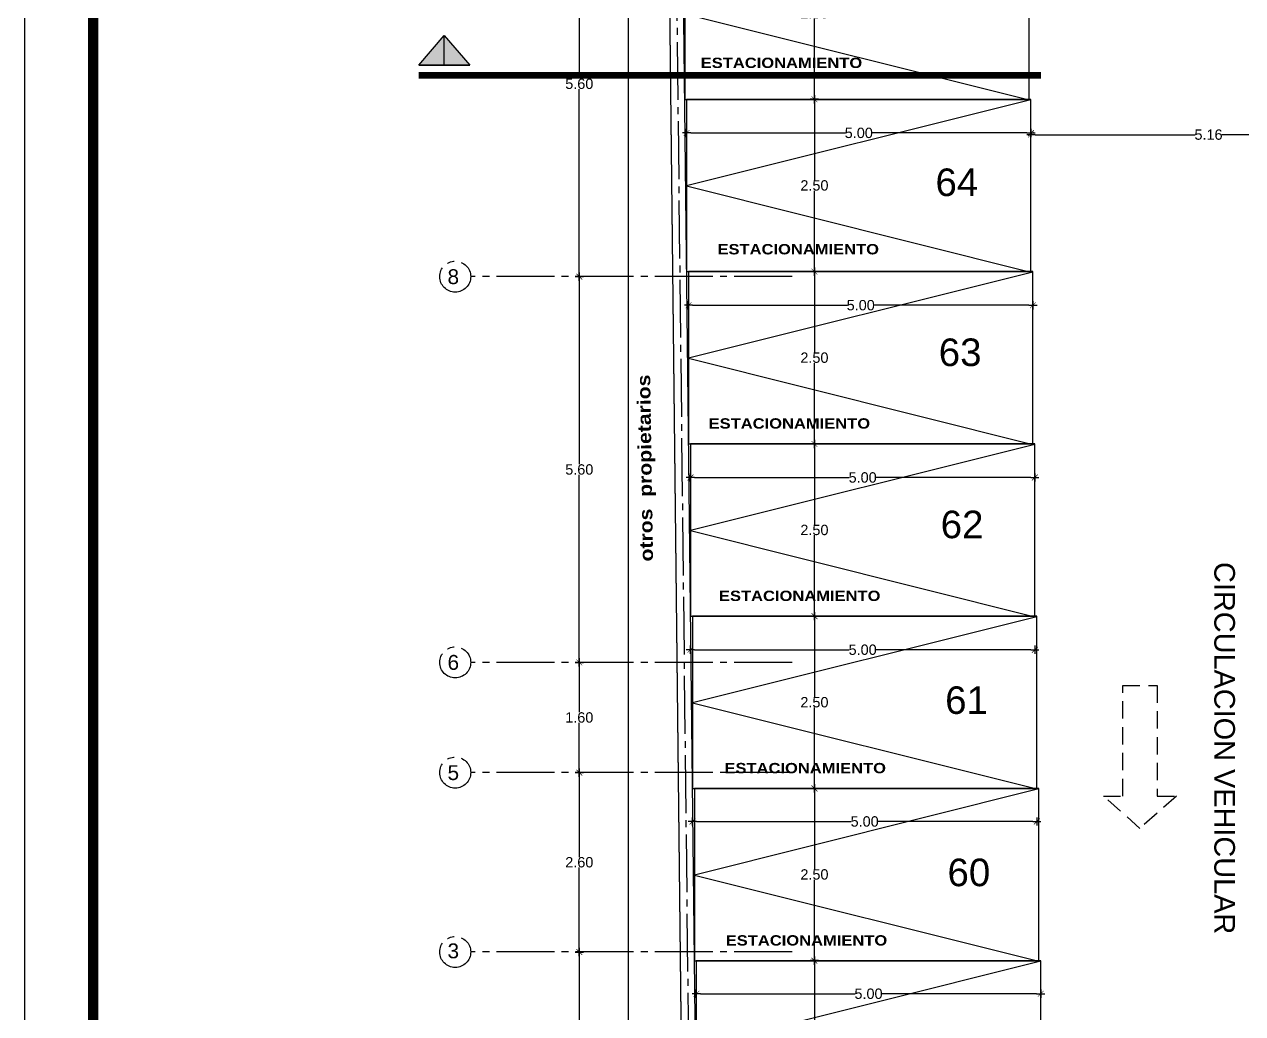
# Model space of a CAD drawing. Header units: millimetres. Extents: x 1217 to 2428, y 234 to 644.
# Drawn here: x 2338.46 to 2356.15, y 405.87 to 420.23 of the extents above; entities that cross this region are included whole.
import ezdxf

# ---------------------------------------------------------------- set-up
doc = ezdxf.new("R2010")
doc.units = ezdxf.units.MM
for name, pattern in [('ACAD_ISO04W100', [30, 24, -3, 0, -3]), ('DASHDOTX2', [0.84, 0.4, -0.2, 0.04, -0.2]), ('HIDDEN', [0.375, 0.25, -0.125])]:
    doc.linetypes.add(name, pattern=pattern)
doc.layers.get('0').update_dxf_attribs({"lineweight": 5})
for name, color, linetype in [('0.1', 251, 'Continuous'), ('COTAS', 252, 'Continuous'), ('COTAS INTERIORES', 3, 'Continuous'), ('Ejes', 8, 'Continuous'), ('MURO', 5, 'Continuous'), ('Pavimento', 8, 'Continuous'), ('Texto', 1, 'Continuous'), ('Textos', 2, 'Continuous')]:
    doc.layers.add(name, color=color, linetype=linetype)
doc.styles.add('DIM000', font='')
doc.styles.add('INTERARQ', font='arial.ttf')
doc.styles.get("Standard").update_dxf_attribs({"font": 'arial.ttf'})
doc.styles.get('DIM000').set_extended_font_data('Arial Black')
doc.dimstyles.new('ESCALA_1-50', dxfattribs={"dimtxt": 0.15, "dimasz": 0.06, "dimexe": 0.18, "dimexo": 0.0625, "dimgap": 0, "dimtad": 0, "dimtih": 1, "dimtoh": 1, "dimzin": 0, "dimdsep": 46, "dimtxsty": 'INTERARQ', "dimblk": 'DIMTICK', "dimcen": 0, "dimse1": 1, "dimse2": 1, "dimclrd": 256, "dimclre": 1, "dimclrt": 2, "dimadec": 0, "dimazin": 0, "dimtfac": 4.5, "dimtofl": 0, "dimtmove": 2, "dimatfit": 3, "dimldrblk": 'DIMTICK', "dimfxl": 1, "dimtolj": 1, "dimtzin": 0, "dimarcsym": 0})

# ---------------------------------------------------------------- blocks, each defined once
blk = doc.blocks.new('DIMTICK')
at = {"color": 1}
for p, q in [((-1, 0), (1, 0)), ((0, 1), (0, -1))]:
    blk.add_line(p, q, dxfattribs=at)
at = {"color": 3, "const_width": 0.141}
blk.add_lwpolyline([(0.71, 0.71), (-0.71, -0.71)], dxfattribs=at)
blk = doc.blocks.new('*D1082')
at = {"layer": 'COTAS INTERIORES', "lineweight": -2, "ltscale": 3, "transparency": 16777216}
for p, q in [((2353.135, 418.626), (2355.459, 418.626)), ((2358.173, 418.626), (2355.849, 418.626))]:
    blk.add_line(p, q, dxfattribs=at)
at = {"layer": 'Defpoints', "color": 0, "ltscale": 3, "transparency": 16777216}
for p in [(2353.075, 418.626, 0), (2358.233, 418.626, 0), (2358.233, 418.626)]:
    blk.add_point(p, dxfattribs=at)
at = {"layer": 'COTAS INTERIORES', "lineweight": -2, "ltscale": 3, "transparency": 16777216, "xscale": 0.06, "yscale": 0.06, "zscale": 0.06, "rotation": 180}
blk.add_blockref('DIMTICK', (2353.075, 418.626), dxfattribs=at)
at = {"layer": 'COTAS INTERIORES', "lineweight": -2, "ltscale": 3, "transparency": 16777216, "xscale": 0.06, "yscale": 0.06, "zscale": 0.06}
blk.add_blockref('DIMTICK', (2358.233, 418.626), dxfattribs=at)
at = {"layer": 'COTAS INTERIORES', "color": 2, "ltscale": 3, "transparency": 16777216, "insert": (2355.654, 418.626), "char_height": 0.15, "attachment_point": 5, "style": 'INTERARQ'}
blk.add_mtext('\\A1;5.16', dxfattribs=at)
blk = doc.blocks.new('*D1252')
at = {"layer": 'COTAS INTERIORES', "lineweight": -2, "ltscale": 3, "transparency": 16777216}
for p, q in [((2348.277, 406.159), (2350.522, 406.159)), ((2353.157, 406.159), (2350.911, 406.159))]:
    blk.add_line(p, q, dxfattribs=at)
at = {"layer": 'Defpoints', "color": 0, "ltscale": 3, "transparency": 16777216}
for p in [(2348.217, 406.639, 0), (2353.217, 406.639, 0), (2353.217, 406.159)]:
    blk.add_point(p, dxfattribs=at)
at = {"layer": 'COTAS INTERIORES', "lineweight": -2, "ltscale": 3, "transparency": 16777216, "xscale": 0.06, "yscale": 0.06, "zscale": 0.06, "rotation": 180}
blk.add_blockref('DIMTICK', (2348.217, 406.159), dxfattribs=at)
at = {"layer": 'COTAS INTERIORES', "lineweight": -2, "ltscale": 3, "transparency": 16777216, "xscale": 0.06, "yscale": 0.06, "zscale": 0.06}
blk.add_blockref('DIMTICK', (2353.217, 406.159), dxfattribs=at)
at = {"layer": 'COTAS INTERIORES', "color": 2, "ltscale": 3, "transparency": 16777216, "insert": (2350.717, 406.159), "char_height": 0.15, "attachment_point": 5, "style": 'INTERARQ'}
blk.add_mtext('\\A1;5.00', dxfattribs=at)
blk = doc.blocks.new('*D1101')
at = {"layer": 'COTAS INTERIORES', "lineweight": -2, "ltscale": 3, "transparency": 16777216}
for p, q in [((2349.932, 406.579), (2349.932, 405.464)), ((2349.932, 404.196), (2349.932, 405.311))]:
    blk.add_line(p, q, dxfattribs=at)
at = {"layer": 'Defpoints', "color": 0, "ltscale": 3, "transparency": 16777216}
for p in [(2349.448, 406.639, 0), (2349.448, 404.136, 0), (2349.932, 404.136)]:
    blk.add_point(p, dxfattribs=at)
at = {"layer": 'COTAS INTERIORES', "lineweight": -2, "ltscale": 3, "transparency": 16777216, "xscale": 0.06, "yscale": 0.06, "zscale": 0.06}
for p, rotation in [((2349.932, 406.639), 90), ((2349.932, 404.136), 270)]:
    blk.add_blockref('DIMTICK', p, dxfattribs=dict(at, rotation=rotation))
at = {"layer": 'COTAS INTERIORES', "color": 2, "ltscale": 3, "transparency": 16777216, "insert": (2349.932, 405.387), "char_height": 0.15, "attachment_point": 5, "style": 'INTERARQ'}
blk.add_mtext('\\A1;2.50', dxfattribs=at)
blk = doc.blocks.new('*D1102')
at = {"layer": 'COTAS INTERIORES', "lineweight": -2, "ltscale": 3, "transparency": 16777216}
for p, q in [((2349.932, 409.079), (2349.932, 407.967)), ((2349.932, 406.701), (2349.932, 407.813))]:
    blk.add_line(p, q, dxfattribs=at)
at = {"layer": 'Defpoints', "color": 0, "ltscale": 3, "transparency": 16777216}
for p in [(2349.42, 409.139), (2349.932, 409.139), (2349.448, 406.641, 0)]:
    blk.add_point(p, dxfattribs=at)
at = {"layer": 'COTAS INTERIORES', "lineweight": -2, "ltscale": 3, "transparency": 16777216, "xscale": 0.06, "yscale": 0.06, "zscale": 0.06}
for p, rotation in [((2349.932, 409.139), 90), ((2349.932, 406.641), 270)]:
    blk.add_blockref('DIMTICK', p, dxfattribs=dict(at, rotation=rotation))
at = {"layer": 'COTAS INTERIORES', "color": 2, "ltscale": 3, "transparency": 16777216, "insert": (2349.932, 407.89), "char_height": 0.15, "attachment_point": 5, "style": 'INTERARQ'}
blk.add_mtext('\\A1;2.50', dxfattribs=at)
blk = doc.blocks.new('*D1103')
at = {"layer": 'COTAS INTERIORES', "lineweight": -2, "ltscale": 3, "transparency": 16777216}
for p, q in [((2349.932, 411.579), (2349.932, 410.465)), ((2349.932, 409.199), (2349.932, 410.312))]:
    blk.add_line(p, q, dxfattribs=at)
at = {"layer": 'Defpoints', "color": 0, "ltscale": 3, "transparency": 16777216}
for p in [(2349.392, 411.639), (2349.932, 411.639), (2349.42, 409.139)]:
    blk.add_point(p, dxfattribs=at)
at = {"layer": 'COTAS INTERIORES', "lineweight": -2, "ltscale": 3, "transparency": 16777216, "xscale": 0.06, "yscale": 0.06, "zscale": 0.06}
for p, rotation in [((2349.932, 411.639), 90), ((2349.932, 409.139), 270)]:
    blk.add_blockref('DIMTICK', p, dxfattribs=dict(at, rotation=rotation))
at = {"layer": 'COTAS INTERIORES', "color": 2, "ltscale": 3, "transparency": 16777216, "insert": (2349.932, 410.389), "char_height": 0.15, "attachment_point": 5, "style": 'INTERARQ'}
blk.add_mtext('\\A1;2.50', dxfattribs=at)
blk = doc.blocks.new('*D1104')
at = {"layer": 'COTAS INTERIORES', "lineweight": -2, "ltscale": 3, "transparency": 16777216}
for p, q in [((2348.221, 408.659), (2350.466, 408.659)), ((2353.101, 408.659), (2350.855, 408.659))]:
    blk.add_line(p, q, dxfattribs=at)
at = {"layer": 'Defpoints', "color": 0, "ltscale": 3, "transparency": 16777216}
for p in [(2348.161, 409.139, 0), (2353.161, 409.139, 0), (2353.161, 408.659)]:
    blk.add_point(p, dxfattribs=at)
at = {"layer": 'COTAS INTERIORES', "lineweight": -2, "ltscale": 3, "transparency": 16777216, "xscale": 0.06, "yscale": 0.06, "zscale": 0.06, "rotation": 180}
blk.add_blockref('DIMTICK', (2348.161, 408.659), dxfattribs=at)
at = {"layer": 'COTAS INTERIORES', "lineweight": -2, "ltscale": 3, "transparency": 16777216, "xscale": 0.06, "yscale": 0.06, "zscale": 0.06}
blk.add_blockref('DIMTICK', (2353.161, 408.659), dxfattribs=at)
at = {"layer": 'COTAS INTERIORES', "color": 2, "ltscale": 3, "transparency": 16777216, "insert": (2350.661, 408.659), "char_height": 0.15, "attachment_point": 5, "style": 'INTERARQ'}
blk.add_mtext('\\A1;5.00', dxfattribs=at)
blk = doc.blocks.new('*D1105')
at = {"layer": 'COTAS INTERIORES', "lineweight": -2, "ltscale": 3, "transparency": 16777216}
for p, q in [((2348.192, 411.151), (2350.438, 411.151)), ((2353.072, 411.151), (2350.827, 411.151))]:
    blk.add_line(p, q, dxfattribs=at)
at = {"layer": 'Defpoints', "color": 0, "ltscale": 3, "transparency": 16777216}
for p in [(2348.132, 411.63, 0), (2353.132, 411.63, 0), (2353.132, 411.151)]:
    blk.add_point(p, dxfattribs=at)
at = {"layer": 'COTAS INTERIORES', "lineweight": -2, "ltscale": 3, "transparency": 16777216, "xscale": 0.06, "yscale": 0.06, "zscale": 0.06, "rotation": 180}
blk.add_blockref('DIMTICK', (2348.132, 411.151), dxfattribs=at)
at = {"layer": 'COTAS INTERIORES', "lineweight": -2, "ltscale": 3, "transparency": 16777216, "xscale": 0.06, "yscale": 0.06, "zscale": 0.06}
blk.add_blockref('DIMTICK', (2353.132, 411.151), dxfattribs=at)
at = {"layer": 'COTAS INTERIORES', "color": 2, "ltscale": 3, "transparency": 16777216, "insert": (2350.632, 411.151), "char_height": 0.15, "attachment_point": 5, "style": 'INTERARQ'}
blk.add_mtext('\\A1;5.00', dxfattribs=at)
blk = doc.blocks.new('*D1253')
at = {"layer": 'COTAS INTERIORES', "lineweight": -2, "ltscale": 3, "transparency": 16777216}
for p, q in [((2349.932, 414.079), (2349.932, 412.965)), ((2349.932, 411.699), (2349.932, 412.812))]:
    blk.add_line(p, q, dxfattribs=at)
at = {"layer": 'Defpoints', "color": 0, "ltscale": 3, "transparency": 16777216}
for p in [(2349.932, 414.139), (2350.604, 414.139), (2349.392, 411.639)]:
    blk.add_point(p, dxfattribs=at)
at = {"layer": 'COTAS INTERIORES', "lineweight": -2, "ltscale": 3, "transparency": 16777216, "xscale": 0.06, "yscale": 0.06, "zscale": 0.06}
for p, rotation in [((2349.932, 414.139), 90), ((2349.932, 411.639), 270)]:
    blk.add_blockref('DIMTICK', p, dxfattribs=dict(at, rotation=rotation))
at = {"layer": 'COTAS INTERIORES', "color": 2, "ltscale": 3, "transparency": 16777216, "insert": (2349.932, 412.889), "char_height": 0.15, "attachment_point": 5, "style": 'INTERARQ'}
blk.add_mtext('\\A1;2.50', dxfattribs=at)
blk = doc.blocks.new('*D1254')
at = {"layer": 'COTAS INTERIORES', "lineweight": -2, "ltscale": 3, "transparency": 16777216}
for p, q in [((2349.932, 416.579), (2349.932, 415.465)), ((2349.932, 414.199), (2349.932, 415.312))]:
    blk.add_line(p, q, dxfattribs=at)
at = {"layer": 'Defpoints', "color": 0, "ltscale": 3, "transparency": 16777216}
for p in [(2349.932, 416.639), (2351.173, 416.639, 0), (2350.604, 414.139)]:
    blk.add_point(p, dxfattribs=at)
at = {"layer": 'COTAS INTERIORES', "lineweight": -2, "ltscale": 3, "transparency": 16777216, "xscale": 0.06, "yscale": 0.06, "zscale": 0.06}
for p, rotation in [((2349.932, 416.639), 90), ((2349.932, 414.139), 270)]:
    blk.add_blockref('DIMTICK', p, dxfattribs=dict(at, rotation=rotation))
at = {"layer": 'COTAS INTERIORES', "color": 2, "ltscale": 3, "transparency": 16777216, "insert": (2349.932, 415.389), "char_height": 0.15, "attachment_point": 5, "style": 'INTERARQ'}
blk.add_mtext('\\A1;2.50', dxfattribs=at)
blk = doc.blocks.new('*D1255')
at = {"layer": 'COTAS INTERIORES', "lineweight": -2, "ltscale": 3, "transparency": 16777216}
for p, q in [((2349.932, 419.079), (2349.932, 417.965)), ((2349.932, 416.699), (2349.932, 417.812))]:
    blk.add_line(p, q, dxfattribs=at)
at = {"layer": 'Defpoints', "color": 0, "ltscale": 3, "transparency": 16777216}
for p in [(2349.932, 419.139), (2351.226, 419.139, 0), (2351.173, 416.639, 0)]:
    blk.add_point(p, dxfattribs=at)
at = {"layer": 'COTAS INTERIORES', "lineweight": -2, "ltscale": 3, "transparency": 16777216, "xscale": 0.06, "yscale": 0.06, "zscale": 0.06}
for p, rotation in [((2349.932, 419.139), 90), ((2349.932, 416.639), 270)]:
    blk.add_blockref('DIMTICK', p, dxfattribs=dict(at, rotation=rotation))
at = {"layer": 'COTAS INTERIORES', "color": 2, "ltscale": 3, "transparency": 16777216, "insert": (2349.932, 417.889), "char_height": 0.15, "attachment_point": 5, "style": 'INTERARQ'}
blk.add_mtext('\\A1;2.50', dxfattribs=at)
blk = doc.blocks.new('*D1256')
at = {"layer": 'COTAS INTERIORES', "lineweight": -2, "ltscale": 3, "transparency": 16777216}
for p, q in [((2349.932, 421.579), (2349.932, 420.465)), ((2349.932, 419.199), (2349.932, 420.312))]:
    blk.add_line(p, q, dxfattribs=at)
at = {"layer": 'Defpoints', "color": 0, "ltscale": 3, "transparency": 16777216}
for p in [(2349.932, 421.639), (2350.779, 421.639, 0), (2351.226, 419.139, 0)]:
    blk.add_point(p, dxfattribs=at)
at = {"layer": 'COTAS INTERIORES', "lineweight": -2, "ltscale": 3, "transparency": 16777216, "xscale": 0.06, "yscale": 0.06, "zscale": 0.06}
for p, rotation in [((2349.932, 421.639), 90), ((2349.932, 419.139), 270)]:
    blk.add_blockref('DIMTICK', p, dxfattribs=dict(at, rotation=rotation))
at = {"layer": 'COTAS INTERIORES', "color": 2, "ltscale": 3, "transparency": 16777216, "insert": (2349.932, 420.389), "char_height": 0.15, "attachment_point": 5, "style": 'INTERARQ'}
blk.add_mtext('\\A1;2.50', dxfattribs=at)
blk = doc.blocks.new('*D1106')
at = {"layer": 'COTAS INTERIORES', "lineweight": -2, "ltscale": 3, "transparency": 16777216}
for p, q in [((2348.192, 413.651), (2350.438, 413.651)), ((2353.072, 413.651), (2350.827, 413.651))]:
    blk.add_line(p, q, dxfattribs=at)
at = {"layer": 'Defpoints', "color": 0, "ltscale": 3, "transparency": 16777216}
for p in [(2348.132, 414.13, 0), (2353.132, 414.13, 0), (2353.132, 413.651)]:
    blk.add_point(p, dxfattribs=at)
at = {"layer": 'COTAS INTERIORES', "lineweight": -2, "ltscale": 3, "transparency": 16777216, "xscale": 0.06, "yscale": 0.06, "zscale": 0.06, "rotation": 180}
blk.add_blockref('DIMTICK', (2348.132, 413.651), dxfattribs=at)
at = {"layer": 'COTAS INTERIORES', "lineweight": -2, "ltscale": 3, "transparency": 16777216, "xscale": 0.06, "yscale": 0.06, "zscale": 0.06}
blk.add_blockref('DIMTICK', (2353.132, 413.651), dxfattribs=at)
at = {"layer": 'COTAS INTERIORES', "color": 2, "ltscale": 3, "transparency": 16777216, "insert": (2350.632, 413.651), "char_height": 0.15, "attachment_point": 5, "style": 'INTERARQ'}
blk.add_mtext('\\A1;5.00', dxfattribs=at)
blk = doc.blocks.new('*D1107')
at = {"layer": 'COTAS INTERIORES', "lineweight": -2, "ltscale": 3, "transparency": 16777216}
for p, q in [((2348.164, 416.151), (2350.41, 416.151)), ((2353.044, 416.151), (2350.799, 416.151))]:
    blk.add_line(p, q, dxfattribs=at)
at = {"layer": 'Defpoints', "color": 0, "ltscale": 3, "transparency": 16777216}
for p in [(2348.104, 416.63, 0), (2353.104, 416.63, 0), (2353.104, 416.151)]:
    blk.add_point(p, dxfattribs=at)
at = {"layer": 'COTAS INTERIORES', "lineweight": -2, "ltscale": 3, "transparency": 16777216, "xscale": 0.06, "yscale": 0.06, "zscale": 0.06, "rotation": 180}
blk.add_blockref('DIMTICK', (2348.104, 416.151), dxfattribs=at)
at = {"layer": 'COTAS INTERIORES', "lineweight": -2, "ltscale": 3, "transparency": 16777216, "xscale": 0.06, "yscale": 0.06, "zscale": 0.06}
blk.add_blockref('DIMTICK', (2353.104, 416.151), dxfattribs=at)
at = {"layer": 'COTAS INTERIORES', "color": 2, "ltscale": 3, "transparency": 16777216, "insert": (2350.604, 416.151), "char_height": 0.15, "attachment_point": 5, "style": 'INTERARQ'}
blk.add_mtext('\\A1;5.00', dxfattribs=at)
blk = doc.blocks.new('*D1108')
at = {"layer": 'COTAS INTERIORES', "lineweight": -2, "ltscale": 3, "transparency": 16777216}
for p, q in [((2348.136, 418.651), (2350.382, 418.651)), ((2353.016, 418.651), (2350.771, 418.651))]:
    blk.add_line(p, q, dxfattribs=at)
at = {"layer": 'Defpoints', "color": 0, "ltscale": 3, "transparency": 16777216}
for p in [(2348.076, 419.13, 0), (2353.076, 419.13, 0), (2353.076, 418.651)]:
    blk.add_point(p, dxfattribs=at)
at = {"layer": 'COTAS INTERIORES', "lineweight": -2, "ltscale": 3, "transparency": 16777216, "xscale": 0.06, "yscale": 0.06, "zscale": 0.06, "rotation": 180}
blk.add_blockref('DIMTICK', (2348.076, 418.651), dxfattribs=at)
at = {"layer": 'COTAS INTERIORES', "lineweight": -2, "ltscale": 3, "transparency": 16777216, "xscale": 0.06, "yscale": 0.06, "zscale": 0.06}
blk.add_blockref('DIMTICK', (2353.076, 418.651), dxfattribs=at)
at = {"layer": 'COTAS INTERIORES', "color": 2, "ltscale": 3, "transparency": 16777216, "insert": (2350.576, 418.651), "char_height": 0.15, "attachment_point": 5, "style": 'INTERARQ'}
blk.add_mtext('\\A1;5.00', dxfattribs=at)
blk = doc.blocks.new('*D1132')
at = {"layer": 'COTAS', "lineweight": -2, "ltscale": 3, "transparency": 16777216}
for p, q in [((2347.233, 439.429), (2347.233, 421.925)), ((2347.233, 404.268), (2347.233, 421.772))]:
    blk.add_line(p, q, dxfattribs=at)
at = {"layer": 'Defpoints', "color": 0, "ltscale": 3, "transparency": 16777216}
for p in [(2347.233, 439.489), (2347.846, 439.489, 0), (2353.237, 404.208, 0)]:
    blk.add_point(p, dxfattribs=at)
at = {"layer": 'COTAS', "lineweight": -2, "ltscale": 3, "transparency": 16777216, "xscale": 0.06, "yscale": 0.06, "zscale": 0.06}
for p, rotation in [((2347.233, 439.489), 90), ((2347.233, 404.208), 270)]:
    blk.add_blockref('DIMTICK', p, dxfattribs=dict(at, rotation=rotation))
at = {"layer": 'COTAS', "color": 2, "ltscale": 3, "transparency": 16777216, "insert": (2347.233, 421.848), "char_height": 0.15, "attachment_point": 5, "style": 'INTERARQ'}
blk.add_mtext('\\A1;35.28', dxfattribs=at)
blk = doc.blocks.new('*D1269')
at = {"layer": 'COTAS', "lineweight": -2, "ltscale": 3, "transparency": 16777216}
for p, q in [((2346.518, 406.705), (2346.518, 405.479)), ((2346.518, 404.099), (2346.518, 405.325))]:
    blk.add_line(p, q, dxfattribs=at)
at = {"layer": 'Defpoints', "color": 0, "ltscale": 3, "transparency": 16777216}
for p in [(2346.518, 406.765), (2347.989, 406.765, 0), (2346.518, 404.039, 0)]:
    blk.add_point(p, dxfattribs=at)
at = {"layer": 'COTAS', "lineweight": -2, "ltscale": 3, "transparency": 16777216, "xscale": 0.06, "yscale": 0.06, "zscale": 0.06}
for p, rotation in [((2346.518, 406.765), 90), ((2346.518, 404.039), 270)]:
    blk.add_blockref('DIMTICK', p, dxfattribs=dict(at, rotation=rotation))
at = {"layer": 'COTAS', "color": 2, "ltscale": 3, "transparency": 16777216, "insert": (2346.518, 405.402), "char_height": 0.15, "attachment_point": 5, "style": 'INTERARQ'}
blk.add_mtext('\\A1;2.73', dxfattribs=at)
blk = doc.blocks.new('*D1134')
at = {"layer": 'COTAS', "lineweight": -2, "ltscale": 3, "transparency": 16777216}
for p, q in [((2346.518, 409.309), (2346.518, 408.143)), ((2346.518, 406.825), (2346.518, 407.99))]:
    blk.add_line(p, q, dxfattribs=at)
at = {"layer": 'Defpoints', "color": 0, "ltscale": 3, "transparency": 16777216}
for p in [(2346.518, 409.369), (2347.956, 409.369, 0), (2347.989, 406.765, 0)]:
    blk.add_point(p, dxfattribs=at)
at = {"layer": 'COTAS', "lineweight": -2, "ltscale": 3, "transparency": 16777216, "xscale": 0.06, "yscale": 0.06, "zscale": 0.06}
for p, rotation in [((2346.518, 409.369), 90), ((2346.518, 406.765), 270)]:
    blk.add_blockref('DIMTICK', p, dxfattribs=dict(at, rotation=rotation))
at = {"layer": 'COTAS', "color": 2, "ltscale": 3, "transparency": 16777216, "insert": (2346.518, 408.067), "char_height": 0.15, "attachment_point": 5, "style": 'INTERARQ'}
blk.add_mtext('\\A1;2.60', dxfattribs=at)
blk = doc.blocks.new('*D1135')
at = {"layer": 'COTAS', "lineweight": -2, "ltscale": 3, "transparency": 16777216}
for p, q in [((2346.518, 410.908), (2346.518, 410.245)), ((2346.518, 409.429), (2346.518, 410.092))]:
    blk.add_line(p, q, dxfattribs=at)
at = {"layer": 'Defpoints', "color": 0, "ltscale": 3, "transparency": 16777216}
for p in [(2346.518, 410.968), (2347.938, 410.968, 0), (2347.956, 409.369, 0)]:
    blk.add_point(p, dxfattribs=at)
at = {"layer": 'COTAS', "lineweight": -2, "ltscale": 3, "transparency": 16777216, "xscale": 0.06, "yscale": 0.06, "zscale": 0.06}
for p, rotation in [((2346.518, 410.968), 90), ((2346.518, 409.369), 270)]:
    blk.add_blockref('DIMTICK', p, dxfattribs=dict(at, rotation=rotation))
at = {"layer": 'COTAS', "color": 2, "ltscale": 3, "transparency": 16777216, "insert": (2346.518, 410.168), "char_height": 0.15, "attachment_point": 5, "style": 'INTERARQ'}
blk.add_mtext('\\A1;1.60', dxfattribs=at)
blk = doc.blocks.new('*D1136')
at = {"layer": 'COTAS', "lineweight": -2, "ltscale": 3, "transparency": 16777216}
for p, q in [((2346.518, 416.506), (2346.518, 413.843)), ((2346.518, 411.028), (2346.518, 413.69))]:
    blk.add_line(p, q, dxfattribs=at)
at = {"layer": 'Defpoints', "color": 0, "ltscale": 3, "transparency": 16777216}
for p in [(2346.518, 416.566), (2347.878, 416.566, 0), (2347.938, 410.968, 0)]:
    blk.add_point(p, dxfattribs=at)
at = {"layer": 'COTAS', "lineweight": -2, "ltscale": 3, "transparency": 16777216, "xscale": 0.06, "yscale": 0.06, "zscale": 0.06}
for p, rotation in [((2346.518, 416.566), 90), ((2346.518, 410.968), 270)]:
    blk.add_blockref('DIMTICK', p, dxfattribs=dict(at, rotation=rotation))
at = {"layer": 'COTAS', "color": 2, "ltscale": 3, "transparency": 16777216, "insert": (2346.518, 413.767), "char_height": 0.15, "attachment_point": 5, "style": 'INTERARQ'}
blk.add_mtext('\\A1;5.60', dxfattribs=at)
blk = doc.blocks.new('*D1175')
at = {"layer": 'COTAS', "lineweight": -2, "ltscale": 3, "transparency": 16777216}
for p, q in [((2346.518, 422.103), (2346.518, 419.441)), ((2346.518, 416.626), (2346.518, 419.288))]:
    blk.add_line(p, q, dxfattribs=at)
at = {"layer": 'Defpoints', "color": 0, "ltscale": 3, "transparency": 16777216}
for p in [(2346.518, 422.163), (2347.655, 422.163, 0), (2347.878, 416.566, 0)]:
    blk.add_point(p, dxfattribs=at)
at = {"layer": 'COTAS', "lineweight": -2, "ltscale": 3, "transparency": 16777216, "xscale": 0.06, "yscale": 0.06, "zscale": 0.06}
for p, rotation in [((2346.518, 422.163), 90), ((2346.518, 416.566), 270)]:
    blk.add_blockref('DIMTICK', p, dxfattribs=dict(at, rotation=rotation))
at = {"layer": 'COTAS', "color": 2, "ltscale": 3, "transparency": 16777216, "insert": (2346.518, 419.364), "char_height": 0.15, "attachment_point": 5, "style": 'INTERARQ'}
blk.add_mtext('\\A1;5.60', dxfattribs=at)

msp = doc.modelspace()

# ---------------------------------------------------------------- hatches: boundary and pattern name
at = {"layer": '0.1', "ltscale": 3}
h = msp.add_hatch(color=256, dxfattribs=at)
h.dxf.hatch_style = 1
h.paths.add_polyline_path([(2344.55756, 420.06396), (2344.92891, 419.63353), (2344.55756, 419.63353)])
h.paths.add_polyline_path([(2344.55756, 420.06396), (2344.55756, 419.63353), (2344.18621, 419.63353)])

# ---------------------------------------------------------------- linework, layer by layer
at = {"layer": '0.1', "ltscale": 3, "elevation": 0}
msp.add_lwpolyline([(2338.46076, 392.44057), (2428.46076, 392.44057), (2428.46076, 444.44057), (2338.46076, 444.44057)], close=True, dxfattribs=at)
at = {"layer": '0.1', "ltscale": 3, "const_width": 0.15, "elevation": 0}
msp.add_lwpolyline([(2339.46076, 393.44057), (2427.46076, 393.44057), (2427.46076, 443.44057), (2339.46076, 443.44057)], close=True, dxfattribs=at)
at = {"layer": '0.1', "ltscale": 3, "elevation": 0}
msp.add_lwpolyline([(2344.18621, 419.63353), (2344.92891, 419.63353), (2344.55756, 419.63353), (2344.55756, 420.06396), (2344.92891, 419.63353), (2344.18621, 419.63353), (2344.55756, 420.06396)], dxfattribs=at)
at = {"layer": '0.1', "color": 1, "linetype": 'DASHDOTX2', "ltscale": 1.5, "const_width": 0.1, "elevation": 0}
msp.add_lwpolyline([(2353.22012, 419.48744), (2344.18622, 419.48744), (2344.18622, 419.48744)], dxfattribs=at)
at = {"layer": '0.1', "color": 8, "linetype": 'HIDDEN', "elevation": 0}
msp.add_lwpolyline([(2354.65867, 408.5588), (2354.12764, 409.02825), (2354.40867, 409.02825), (2354.40867, 410.63343), (2354.90867, 410.63343), (2354.90867, 409.02825), (2355.18969, 409.02825)], close=True, dxfattribs=at)
at = {"layer": 'Ejes', "linetype": 'ACAD_ISO04W100', "ltscale": 0.035, "elevation": 0}
for points in [[(2347.71918, 439.51923), (2348.14503, 401.62869)], [(2349.60679, 416.56561), (2344.94166, 416.56561)], [(2349.60679, 416.56561), (2344.94166, 416.56561)], [(2349.60679, 410.96809), (2344.94166, 410.96809)], [(2349.60679, 410.96809), (2344.94166, 410.96809)], [(2349.60679, 409.36854), (2344.94166, 409.36854)], [(2349.60679, 409.36854), (2344.94166, 409.36854)], [(2349.60679, 406.76524), (2344.94166, 406.76524)], [(2349.60679, 406.76524), (2344.94166, 406.76524)]]:
    msp.add_lwpolyline(points, dxfattribs=at)
at = {"layer": 'Ejes', "linetype": 'ACAD_ISO04W100', "ltscale": 0.035}
for centre in [(2344.71668, 416.5656, 0), (2344.71668, 416.56561, 0), (2344.71668, 410.96809, 0), (2344.71668, 410.9681, 0), (2344.71668, 409.36854, 0), (2344.71668, 409.36854, 0), (2344.71668, 406.76524, 0), (2344.71668, 406.76524, 0)]:
    msp.add_circle(centre, 0.22498, dxfattribs=at)
at = {"layer": 'MURO', "color": 5, "elevation": 0}
for points in [[(2348.01736, 404.09864), (2347.73943, 428.81979), (2347.73715, 429.02204), (2347.61806, 439.61869), (2358.72793, 439.67826), (2379.43592, 439.81113), (2379.82617, 401.52665)], [(2348.01736, 404.09053), (2347.73943, 428.81979), (2347.73715, 429.02204), (2347.61806, 439.61869), (2358.72793, 439.67826), (2379.43592, 439.81113), (2379.82617, 401.52665)], [(2348.21728, 404.09864), (2347.93941, 428.82204), (2347.93714, 429.02429), (2347.82031, 439.41977), (2358.72911, 439.47827), (2358.72911, 439.47827), (2379.23796, 439.60985), (2379.62616, 401.52665)]]:
    msp.add_lwpolyline(points, dxfattribs=at)
at = {"layer": 'MURO', "color": 1, "ltscale": 3, "elevation": 0}
for points in [[(2348.04797, 421.63863), (2348.04797, 419.13863), (2353.04797, 419.13863), (2353.04797, 421.63863), (2348.04797, 421.63863)], [(2348.07611, 419.13863), (2348.07611, 416.63863), (2353.07611, 416.63863), (2353.07611, 419.13863), (2348.07611, 419.13863)], [(2348.10426, 416.63863), (2348.10426, 414.13863), (2353.10426, 414.13863), (2353.10426, 416.63863), (2348.10426, 416.63863)], [(2348.13243, 414.13863), (2348.13243, 411.63863), (2353.13243, 411.63863), (2353.13243, 414.13863), (2348.13243, 414.13863)], [(2348.16063, 411.63863), (2348.16063, 409.13863), (2353.16063, 409.13863), (2353.16063, 411.63863), (2348.16063, 411.63863)], [(2348.18869, 409.13863), (2348.18869, 406.63863), (2353.18869, 406.63863), (2353.18869, 409.13863), (2348.18869, 409.13863)], [(2348.21683, 406.63864), (2348.21683, 404.13864), (2353.21683, 404.13864), (2353.21683, 406.63864), (2348.21683, 406.63864)]]:
    msp.add_lwpolyline(points, dxfattribs=at)
at = {"layer": 'Pavimento', "color": 251, "ltscale": 3, "elevation": 0}
for points in [[(2353.04797, 421.63135), (2348.04797, 420.38135), (2353.04797, 419.13135)], [(2353.07611, 419.13135), (2348.07611, 417.88135), (2353.07611, 416.63135)], [(2353.10426, 416.63135), (2348.10426, 415.38135), (2353.10426, 414.13135)], [(2353.13243, 414.13135), (2348.13243, 412.88135), (2353.13243, 411.63135)], [(2353.16063, 411.63135), (2348.16063, 410.38135), (2353.16063, 409.13135)], [(2353.18869, 409.13135), (2348.18869, 407.88135), (2353.18869, 406.63135)], [(2353.21683, 406.63136), (2348.21683, 405.38136), (2353.21683, 404.13136)]]:
    msp.add_lwpolyline(points, dxfattribs=at)

# ---------------------------------------------------------------- texts
at = {"layer": 'Ejes', "char_height": 0.216, "width": 0.344369, "attachment_point": 5}
for s, insert in [('8', (2344.68867, 416.56386, 0)), ('6', (2344.68867, 410.96635, 0)), ('5', (2344.68867, 409.3668, 0)), ('3', (2344.68867, 406.78028, 0))]:
    msp.add_mtext(s, dxfattribs=dict(at, insert=insert))
at = {"layer": 'Texto', "char_height": 0.4, "width": 1.5818117, "attachment_point": 5}
for s, insert in [('64', (2351.99992, 417.93276, 0)), ('63', (2352.04749, 415.46541, 0)), ('62', (2352.07565, 412.96703, 0)), ('61', (2352.14055, 410.41728, 0)), ('60', (2352.17432, 407.91729, 0))]:
    msp.add_mtext(s, dxfattribs=dict(at, insert=insert))
at = {"layer": 'Texto', "insert": (2355.88583, 409.72333, 0), "char_height": 0.3, "width": 6.8254388, "attachment_point": 5, "rotation": 270}
msp.add_mtext('{\\fArial|b0|i0|c0|p34;CIRCULACION VEHICULAR}', dxfattribs=at)
at = {"layer": 'Textos', "color": 7, "style": 'DIM000'}
for p in [(2348.28098, 419.59328, 0), (2348.52438, 416.88879, 0), (2348.39567, 414.36039, 0), (2348.54563, 411.85868, 0), (2348.62553, 409.35866, 0), (2348.6441, 406.85864, 0)]:
    msp.add_text('ESTACIONAMIENTO', height=0.15, dxfattribs=at).set_placement(p)
msp.add_text('otros  propietarios', height=0.192, rotation=90.907139, dxfattribs=at).set_placement((2347.58939, 412.43332, 0))

# ---------------------------------------------------------------- dimensions: what is measured, and where the dimension line sits
at = {"layer": 'COTAS', "ltscale": 3}
for base, p1, p2, picture, middle in [((2347.23264, 439.48892), (2353.23733, 404.20765, 0), (2347.84596, 439.48892, 0), '*D1132', (2347.23264, 421.84829)), ((2346.51795, 422.16329), (2347.87826, 416.56561, 0), (2347.65533, 422.16329, 0), '*D1175', (2346.51795, 419.36445)), ((2346.51795, 416.56561), (2347.93826, 410.96809, 0), (2347.87826, 416.56561, 0), '*D1136', (2346.51795, 413.76685)), ((2346.51795, 410.96809), (2347.95624, 409.36854, 0), (2347.93826, 410.96809, 0), '*D1135', (2346.51795, 410.16831)), ((2346.51795, 409.36854), (2347.9893, 406.76526, 0), (2347.95624, 409.36854, 0), '*D1134', (2346.51795, 408.0669)), ((2346.51795, 406.76526), (2346.51795, 404.0386, 0), (2347.9893, 406.76526, 0), '*D1269', (2346.51795, 405.40193))]:
    dim = msp.add_linear_dim(base=base, p1=p1, p2=p2, angle=90, dimstyle='ESCALA_1-50', dxfattribs=at)
    dim.commit()
    dim.dimension.update_dxf_attribs({"geometry": picture, "text_midpoint": middle})
at = {"layer": 'COTAS INTERIORES', "ltscale": 3}
for base, p1, p2, picture, middle in [((2349.93195, 421.63863, 0), (2351.22566, 419.13863, 0), (2350.77904, 421.63863, 0), '*D1256', (2349.93195, 420.38863, 0)), ((2349.93195, 419.13863, 0), (2351.17254, 416.63863, 0), (2351.22566, 419.13863, 0), '*D1255', (2349.93195, 417.88863, 0)), ((2349.93195, 416.63863, 0), (2350.60426, 414.13863, 0), (2351.17254, 416.63863, 0), '*D1254', (2349.93195, 415.38863, 0)), ((2349.93195, 414.13863, 0), (2349.39229, 411.63863, 0), (2350.60426, 414.13863, 0), '*D1253', (2349.93195, 412.88863, 0)), ((2349.93195, 411.63863, 0), (2349.42039, 409.1386, 0), (2349.39229, 411.63863, 0), '*D1103', (2349.93195, 410.38862, 0)), ((2349.93195, 409.13863, 0), (2349.44848, 406.64133, 0), (2349.42039, 409.13863, 0), '*D1102', (2349.93195, 407.88998, 0)), ((2349.93195, 404.1359, 0), (2349.44848, 406.63863, 0), (2349.44849, 404.1359, 0), '*D1101', (2349.93195, 405.38726, 0))]:
    dim = msp.add_linear_dim(base=base, p1=p1, p2=p2, angle=90, dimstyle='ESCALA_1-50', dxfattribs=at)
    dim.commit()
    dim.dimension.update_dxf_attribs({"geometry": picture, "text_midpoint": middle})
for base, p1, p2, picture, middle in [((2353.07611, 418.65067), (2348.07611, 419.13018, 0), (2353.07611, 419.13018, 0), '*D1108', (2350.57611, 418.65067)), ((2358.2327, 418.62576, 0), (2353.07492, 418.62576, 0), (2358.2327, 418.62576, 0), '*D1082', (2355.65381, 418.62576, 0)), ((2353.10426, 416.15067), (2348.10426, 416.63018, 0), (2353.10426, 416.63018, 0), '*D1107', (2350.60426, 416.15067)), ((2353.13243, 413.65067), (2348.13243, 414.13018, 0), (2353.13243, 414.13018, 0), '*D1106', (2350.63243, 413.65067)), ((2353.13243, 411.15067), (2348.13243, 411.63018, 0), (2353.13243, 411.63018, 0), '*D1105', (2350.63243, 411.15067)), ((2353.16053, 408.65912), (2348.16053, 409.13863, 0), (2353.16053, 409.13863, 0), '*D1104', (2350.66053, 408.65912)), ((2353.21683, 406.15913), (2348.21683, 406.63864, 0), (2353.21683, 406.63864, 0), '*D1252', (2350.71683, 406.15913))]:
    dim = msp.add_linear_dim(base=base, p1=p1, p2=p2, dimstyle='ESCALA_1-50', dxfattribs=at)
    dim.commit()
    dim.dimension.update_dxf_attribs({"geometry": picture, "text_midpoint": middle})

doc.saveas('drawing.dxf')
